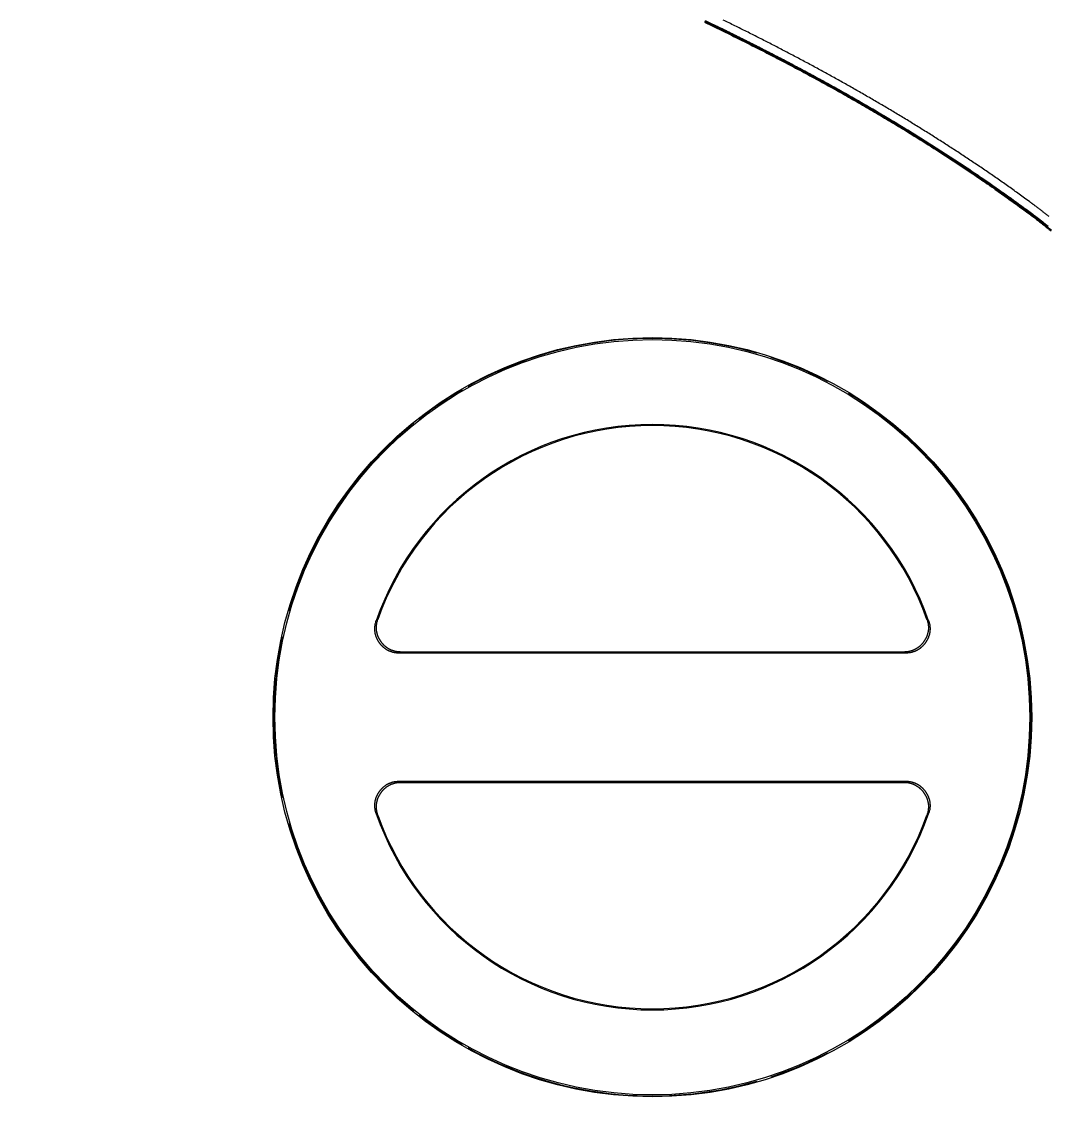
# Model space of a CAD drawing. Extents: x 956 to 1028, y 499 to 635.
# Drawn here: x 1002.96 to 1004.22, y 513.612 to 514.967 of the extents above; entities that cross this region are included whole.
import ezdxf

# ---------------------------------------------------------------- set-up
doc = ezdxf.new("R2010")
doc.units = 0
doc.header["$MEASUREMENT"] = 0
doc.layers.add('1', color=4, linetype='Continuous')
doc.layers.add('DIM', color=3, linetype='Continuous')

# ---------------------------------------------------------------- blocks, each defined once
blk = doc.blocks.new('1486201(2016_HS CONTROLS')
at = {"layer": '1', "linetype": 'Continuous'}
for p, q in [((-9.0555, 0.6247), (-9.0561, 0.6238)), ((-9.0548, 0.6256), (-9.0555, 0.6247)), ((-9.2014, 0.0797), (-9.8233, 0.0797)), ((-9.2034, 0.0811), (-9.8213, 0.0811)), ((-9.8233, -0.0775), (-9.2014, -0.0775)), ((-9.8213, -0.0789), (-9.2034, -0.0789))]:
    blk.add_line(p, q, dxfattribs=at)
for points in [[(-9.0489, 0.6337), (-9.0553, 0.6384, 0.00103), (-9.0618, 0.6431, 0.001035), (-9.0682, 0.6477, 0.00103), (-9.0747, 0.6523, 0.001014), (-9.0812, 0.6569, 0.001003), (-9.0878, 0.6615, 0.000993), (-9.0943, 0.666, 0.000983), (-9.1009, 0.6705, 0.000971), (-9.1075, 0.675, 0.000962), (-9.1141, 0.6795, 0.000951), (-9.1207, 0.6839, 0.00094), (-9.1273, 0.6883, 0.000928), (-9.134, 0.6927, 0.000918), (-9.1407, 0.6971, 0.000907), (-9.1473, 0.7014, 0.000899), (-9.154, 0.7057, 0.000892), (-9.1608, 0.71, 0.000885), (-9.1675, 0.7143, 0.000876), (-9.1742, 0.7185, 0.000869), (-9.181, 0.7227, 0.000861), (-9.1878, 0.7269, 0.000854), (-9.1945, 0.7311, 0.000846), (-9.2013, 0.7352, 0.000839), (-9.2082, 0.7394, 0.000831), (-9.215, 0.7435, 0.000823), (-9.2218, 0.7475, 0.000815), (-9.2287, 0.7516, 0.000808), (-9.2356, 0.7556, 0.0008), (-9.2424, 0.7596, 0.000793), (-9.2493, 0.7636, 0.000785), (-9.2562, 0.7676, 0.000778), (-9.2632, 0.7715, 0.00077), (-9.2701, 0.7755, 0.000763), (-9.277, 0.7794, 0.000755), (-9.284, 0.7833, 0.000748), (-9.291, 0.7871, 0.000739), (-9.2979, 0.791, 0.00073), (-9.3049, 0.7948, 0.000716), (-9.3119, 0.7986, 0.000709), (-9.3189, 0.8024, 0.000706), (-9.326, 0.8061, 0.000703), (-9.333, 0.8099, 0.000699), (-9.34, 0.8136, 0.000695), (-9.3471, 0.8173, 0.000691), (-9.3542, 0.821, 0.000687), (-9.3612, 0.8247, 0.000683), (-9.3683, 0.8283, 0.000679), (-9.3754, 0.8319, 0.000675), (-9.3825, 0.8355, 0.000671), (-9.3896, 0.8391, 0.000667), (-9.3967, 0.8427, 0.000663), (-9.4039, 0.8462, 0.000659), (-9.411, 0.8498, 0.000655), (-9.4182, 0.8533, 0.000651), (-9.4253, 0.8568, 0.000647)], [(-9.4484, 0.8543), (-9.4382, 0.8494, -0.000886), (-9.4279, 0.8444, -0.000879), (-9.4177, 0.8394, -0.000886), (-9.4075, 0.8343, -0.000907), (-9.3973, 0.8293, -0.000923), (-9.3871, 0.8241, -0.000937), (-9.3769, 0.819, -0.00095), (-9.3668, 0.8138, -0.000966), (-9.3567, 0.8085, -0.00098), (-9.3466, 0.8033, -0.000996), (-9.3365, 0.7979, -0.00101), (-9.3264, 0.7926, -0.001026), (-9.3164, 0.7872, -0.00104), (-9.3064, 0.7817, -0.001056), (-9.2964, 0.7762, -0.001071), (-9.2864, 0.7707, -0.001087), (-9.2765, 0.7651, -0.001101), (-9.2666, 0.7595, -0.001117), (-9.2567, 0.7539, -0.001132), (-9.2468, 0.7482, -0.001148), (-9.237, 0.7424, -0.001162), (-9.2272, 0.7366, -0.001178), (-9.2174, 0.7308, -0.001193), (-9.2077, 0.7249, -0.001212), (-9.198, 0.7189, -0.001223), (-9.1883, 0.7129, -0.001232), (-9.1786, 0.7069, -0.001258), (-9.169, 0.7008, -0.001302), (-9.1594, 0.6947, -0.001277), (-9.1498, 0.6885, -0.001203), (-9.1404, 0.6823, -0.001349), (-9.1308, 0.676, -0.001641), (-9.121, 0.6694, -0.001247), (-9.1119, 0.6633, -0.000402), (-9.1037, 0.6577, -0.001808), (-9.0932, 0.6503, -0.00318), (-9.0771, 0.6389, -0.001559), (-9.0561, 0.6238, -0.000822)], [(-9.0555, 0.6247), (-9.0647, 0.6314, 0.001433), (-9.074, 0.638, 0.00144), (-9.0833, 0.6446, 0.001433), (-9.0926, 0.6512, 0.001411), (-9.102, 0.6577, 0.001394), (-9.1113, 0.6641, 0.001379), (-9.1208, 0.6705, 0.001365), (-9.1302, 0.6768, 0.001348), (-9.1397, 0.6831, 0.001334), (-9.1493, 0.6893, 0.001317), (-9.1589, 0.6955, 0.001303), (-9.1684, 0.7017, 0.001286), (-9.1781, 0.7078, 0.001272), (-9.1877, 0.7138, 0.001255), (-9.1974, 0.7198, 0.001241), (-9.2072, 0.7257, 0.001224), (-9.2169, 0.7316, 0.00121), (-9.2267, 0.7375, 0.001193), (-9.2365, 0.7433, 0.001179), (-9.2463, 0.749, 0.001163), (-9.2562, 0.7547, 0.001148), (-9.2661, 0.7604, 0.001131), (-9.276, 0.766, 0.001117), (-9.286, 0.7716, 0.001103), (-9.2959, 0.7771, 0.001086), (-9.3059, 0.7826, 0.001064), (-9.3159, 0.788, 0.001058), (-9.326, 0.7935, 0.001062), (-9.336, 0.7988, 0.00102), (-9.3461, 0.8041, 0.000942), (-9.3561, 0.8094, 0.001019), (-9.3663, 0.8147, 0.001183), (-9.3768, 0.82, 0.000897), (-9.3866, 0.825, 0.000333), (-9.3956, 0.8295, 0.001217), (-9.407, 0.8352, 0.00203), (-9.4248, 0.8439, 0.000989), (-9.448, 0.8552, 0.000528)], [(-9.4475, 0.8563), (-9.4392, 0.8523, -0.000719), (-9.4309, 0.8483, -0.000721), (-9.4226, 0.8443, -0.000727), (-9.4144, 0.8403, -0.000735), (-9.4062, 0.8362, -0.000741), (-9.3981, 0.8321, -0.000746), (-9.3899, 0.828, -0.000749), (-9.3818, 0.8239, -0.000752), (-9.3737, 0.8198, -0.000757), (-9.3656, 0.8156, -0.000766), (-9.3575, 0.8114, -0.000774), (-9.3494, 0.8072, -0.000785), (-9.3413, 0.803, -0.000794), (-9.3333, 0.7987, -0.000805), (-9.3252, 0.7944, -0.000814), (-9.3172, 0.7901, -0.000824), (-9.3092, 0.7857, -0.000834), (-9.3012, 0.7814, -0.000844), (-9.2932, 0.777, -0.000854), (-9.2852, 0.7725, -0.000864), (-9.2773, 0.7681, -0.000873), (-9.2693, 0.7636, -0.000884), (-9.2614, 0.7591, -0.000894), (-9.2535, 0.7545, -0.000904), (-9.2456, 0.75, -0.000914), (-9.2377, 0.7454, -0.000925), (-9.2299, 0.7407, -0.000934), (-9.222, 0.7361, -0.000945), (-9.2142, 0.7314, -0.000955), (-9.2064, 0.7267, -0.000966), (-9.1986, 0.7219, -0.000975), (-9.1909, 0.7171, -0.000985), (-9.1831, 0.7123, -0.000996), (-9.1754, 0.7075, -0.001009), (-9.1677, 0.7026, -0.001016), (-9.16, 0.6977, -0.00102), (-9.1524, 0.6928, -0.001039), (-9.1447, 0.6878, -0.001073), (-9.1371, 0.6828, -0.001051), (-9.1295, 0.6778, -0.000988), (-9.122, 0.6728, -0.001105), (-9.1144, 0.6676, -0.001339), (-9.1066, 0.6623, -0.001017), (-9.0993, 0.6573, -0.000332), (-9.0928, 0.6528, -0.001468), (-9.0844, 0.6469, -0.002573), (-9.0715, 0.6377, -0.001261), (-9.0548, 0.6256, -0.000666)], [(-9.0561, 0.6238), (-9.0512, 0.6203, -0.001943), (-9.0464, 0.6166, -0.001943), (-9.0416, 0.613, -0.001943), (-9.0368, 0.6093, -0.001941), (-9.0321, 0.6055, -0.001941), (-9.0274, 0.6018, -0.00194), (-9.0227, 0.5979, -0.001939)], [(-9.0222, 0.5988, 0.001796), (-9.0268, 0.6025, 0.000616), (-9.0309, 0.6059, 0.002534), (-9.0362, 0.6101, 0.004364), (-9.0446, 0.6164, 0.002134), (-9.0555, 0.6247, 0.001131)], [(-9.0548, 0.6256), (-9.0541, 0.6252, -0.000262), (-9.0535, 0.6247, -0.000262), (-9.0528, 0.6242, -0.000262), (-9.0522, 0.6237, -0.000262), (-9.0515, 0.6232, -0.000262), (-9.0508, 0.6227, -0.000262), (-9.0502, 0.6223, -0.000262), (-9.0495, 0.6218, -0.000262), (-9.0489, 0.6213, -0.000262), (-9.0482, 0.6208, -0.000262), (-9.0476, 0.6203, -0.000262), (-9.0469, 0.6198, -0.000262), (-9.0463, 0.6193, -0.000262), (-9.0456, 0.6188, -0.000262), (-9.045, 0.6183, -0.000262), (-9.0443, 0.6178, -0.000262), (-9.0437, 0.6173, -0.000262), (-9.043, 0.6169, -0.000262), (-9.0424, 0.6164, -0.000262), (-9.0417, 0.6159, -0.000262), (-9.0411, 0.6154, -0.000262), (-9.0404, 0.6149, -0.000262), (-9.0398, 0.6144, -0.000262), (-9.0391, 0.6139, -0.000262), (-9.0385, 0.6134, -0.000262), (-9.0378, 0.6129, -0.000262), (-9.0372, 0.6124, -0.000262), (-9.0366, 0.6119, -0.000262), (-9.0359, 0.6114, -0.000262), (-9.0353, 0.6109, -0.000262), (-9.0346, 0.6104, -0.000262), (-9.034, 0.6099, -0.000262), (-9.0333, 0.6094, -0.000262), (-9.0327, 0.6088, -0.000262), (-9.0321, 0.6083, -0.000262), (-9.0314, 0.6078, -0.000262), (-9.0308, 0.6073, -0.000262), (-9.0301, 0.6068, -0.000262), (-9.0295, 0.6063, -0.000262), (-9.0289, 0.6058, -0.000262), (-9.0282, 0.6053, -0.000262), (-9.0276, 0.6048, -0.000262), (-9.027, 0.6043, -0.000262), (-9.0263, 0.6038, -0.000262)], [(-9.0252, 0.6157, 0.000628), (-9.0268, 0.6169, 0.000624), (-9.0283, 0.6181, 0.00063), (-9.0299, 0.6194, 0.000643), (-9.0315, 0.6206, 0.000624), (-9.033, 0.6218, 0.000583), (-9.0346, 0.623, 0.000644), (-9.0362, 0.6242, 0.000767), (-9.0378, 0.6254, 0.000582), (-9.0393, 0.6266, 0.0002), (-9.0407, 0.6277, 0.000822), (-9.0425, 0.629, 0.001414), (-9.0453, 0.631, 0.000692), (-9.0489, 0.6337, 0.000367)], [(-9.8233, 0.0797), (-9.8243, 0.0798, -0.007627), (-9.8253, 0.0798, -0.007791), (-9.8263, 0.0799, -0.007887), (-9.8272, 0.08, -0.007909), (-9.8282, 0.0801, -0.007956), (-9.8291, 0.0803, -0.007999), (-9.8301, 0.0805, -0.008043), (-9.831, 0.0807, -0.008069), (-9.8319, 0.081, -0.008099), (-9.8328, 0.0813, -0.008116), (-9.8337, 0.0816, -0.008135), (-9.8346, 0.0819, -0.008141), (-9.8355, 0.0823, -0.008148), (-9.8363, 0.0827, -0.008143), (-9.8372, 0.0831, -0.008138), (-9.838, 0.0835, -0.008124), (-9.8388, 0.084, -0.008107), (-9.8396, 0.0845, -0.008083), (-9.8403, 0.085, -0.008056), (-9.8411, 0.0856, -0.008025), (-9.8418, 0.0862, -0.007986), (-9.8426, 0.0868, -0.007942), (-9.8433, 0.0874, -0.007856), (-9.844, 0.0881, -0.007736), (-9.8446, 0.0887, -0.007639), (-9.8453, 0.0894, -0.007555), (-9.8459, 0.0901, -0.007492), (-9.8465, 0.0909, -0.007441), (-9.8471, 0.0916, -0.007409), (-9.8477, 0.0924, -0.007392), (-9.8482, 0.0932, -0.007392), (-9.8488, 0.094, -0.007409), (-9.8492, 0.0948, -0.007441), (-9.8497, 0.0957, -0.007492), (-9.8502, 0.0965, -0.007555), (-9.8506, 0.0974, -0.00764), (-9.851, 0.0982, -0.007736), (-9.8513, 0.0991, -0.007855), (-9.8517, 0.1, -0.007942), (-9.852, 0.1009, -0.007988), (-9.8522, 0.1018, -0.008025), (-9.8525, 0.1027, -0.008052), (-9.8527, 0.1036, -0.008085), (-9.8529, 0.1045, -0.008123), (-9.853, 0.1054, -0.00812), (-9.8531, 0.1064, -0.008083), (-9.8532, 0.1073, -0.00816), (-9.8533, 0.1082, -0.008333), (-9.8533, 0.1092, -0.008085), (-9.8533, 0.1101, -0.007531), (-9.8533, 0.1111, -0.008314), (-9.8532, 0.112, -0.009918), (-9.8531, 0.113, -0.007453), (-9.853, 0.1139, -0.002454), (-9.8529, 0.1147, -0.01054), (-9.8527, 0.1158, -0.017981), (-9.8522, 0.1175, -0.008595), (-9.8516, 0.1196, -0.00448)], [(-9.8496, 0.1212), (-9.8496, 0.1212, 0.000015), (-9.8497, 0.1211, 0.000014), (-9.8497, 0.1211, 0.000015), (-9.8498, 0.121, 0.000015), (-9.8498, 0.121, 0.000015), (-9.8499, 0.121, 0.000015), (-9.8499, 0.1209, 0.000015), (-9.85, 0.1209, 0.000015), (-9.85, 0.1208, 0.000015), (-9.8501, 0.1208, 0.000015), (-9.8501, 0.1208, 0.000015), (-9.8502, 0.1207, 0.000016), (-9.8502, 0.1207, 0.000016), (-9.8503, 0.1206, 0.000016), (-9.8503, 0.1206, 0.000016), (-9.8504, 0.1206, 0.000016), (-9.8504, 0.1205, 0.000016), (-9.8505, 0.1205, 0.000016), (-9.8505, 0.1205, 0.000016), (-9.8506, 0.1204, 0.000016), (-9.8506, 0.1204, 0.000017), (-9.8507, 0.1203, 0.000017), (-9.8507, 0.1203, 0.000017), (-9.8508, 0.1203, 0.000017), (-9.8508, 0.1202, 0.000017), (-9.8509, 0.1202, 0.000017), (-9.8509, 0.1201, 0.000017), (-9.851, 0.1201, 0.000018), (-9.851, 0.1201, 0.000017), (-9.8511, 0.12, 0.000016), (-9.8511, 0.12, 0.000018), (-9.8512, 0.1199, 0.000022), (-9.8513, 0.1199, 0.000017), (-9.8513, 0.1199, 0.000005), (-9.8513, 0.1198, 0.000024), (-9.8514, 0.1198, 0.000041), (-9.8515, 0.1197, 0.00002), (-9.8516, 0.1196, 0.000011)], [(-9.8213, 0.0811), (-9.8223, 0.0812, -0.007646), (-9.8233, 0.0812, -0.007811), (-9.8243, 0.0813, -0.007909), (-9.8253, 0.0814, -0.00793), (-9.8262, 0.0815, -0.007978), (-9.8272, 0.0817, -0.008021), (-9.8281, 0.0819, -0.008066), (-9.8291, 0.0821, -0.008092), (-9.83, 0.0824, -0.008123), (-9.8309, 0.0827, -0.00814), (-9.8318, 0.083, -0.008159), (-9.8327, 0.0833, -0.008166), (-9.8335, 0.0837, -0.008173), (-9.8344, 0.0841, -0.008169), (-9.8352, 0.0845, -0.008163), (-9.836, 0.085, -0.008149), (-9.8369, 0.0854, -0.008133), (-9.8376, 0.0859, -0.008109), (-9.8384, 0.0865, -0.008082), (-9.8392, 0.087, -0.008051), (-9.8399, 0.0876, -0.008012), (-9.8407, 0.0882, -0.007968), (-9.8414, 0.0888, -0.00788), (-9.8421, 0.0895, -0.007759), (-9.8427, 0.0902, -0.007662), (-9.8434, 0.0909, -0.007577), (-9.844, 0.0916, -0.007513), (-9.8446, 0.0923, -0.007462), (-9.8452, 0.0931, -0.00743), (-9.8458, 0.0939, -0.007413), (-9.8463, 0.0947, -0.007413), (-9.8468, 0.0955, -0.00743), (-9.8473, 0.0963, -0.007462), (-9.8478, 0.0971, -0.007513), (-9.8482, 0.098, -0.007578), (-9.8486, 0.0989, -0.007662), (-9.849, 0.0997, -0.007759), (-9.8494, 0.1006, -0.00788), (-9.8497, 0.1015, -0.007968), (-9.85, 0.1024, -0.008013), (-9.8503, 0.1033, -0.008051), (-9.8505, 0.1042, -0.008077), (-9.8507, 0.1051, -0.00811), (-9.8509, 0.106, -0.008149), (-9.8511, 0.107, -0.008145), (-9.8512, 0.1079, -0.008108), (-9.8513, 0.1088, -0.008185), (-9.8513, 0.1098, -0.008359), (-9.8514, 0.1107, -0.00811), (-9.8514, 0.1117, -0.007554), (-9.8513, 0.1126, -0.008339), (-9.8513, 0.1136, -0.009949), (-9.8511, 0.1145, -0.007475), (-9.851, 0.1155, -0.002461), (-9.8509, 0.1163, -0.010573), (-9.8507, 0.1174, -0.018036), (-9.8502, 0.119, -0.00862), (-9.8496, 0.1212, -0.004493)], [(-9.1751, 0.1212), (-9.1748, 0.1202, -0.00765), (-9.1745, 0.1193, -0.007815), (-9.1743, 0.1183, -0.007913), (-9.174, 0.1174, -0.007934), (-9.1738, 0.1164, -0.007981), (-9.1737, 0.1155, -0.008025), (-9.1736, 0.1145, -0.008069), (-9.1735, 0.1136, -0.008095), (-9.1734, 0.1126, -0.008126), (-9.1734, 0.1117, -0.008143), (-9.1734, 0.1107, -0.008162), (-9.1734, 0.1098, -0.008168), (-9.1734, 0.1088, -0.008174), (-9.1735, 0.1079, -0.00817), (-9.1736, 0.107, -0.008165), (-9.1738, 0.106, -0.008151), (-9.174, 0.1051, -0.008134), (-9.1742, 0.1042, -0.00811), (-9.1744, 0.1033, -0.008082), (-9.1747, 0.1024, -0.008051), (-9.175, 0.1015, -0.008012), (-9.1753, 0.1006, -0.007968), (-9.1757, 0.0997, -0.00788), (-9.1761, 0.0989, -0.007759), (-9.1765, 0.098, -0.007662), (-9.1769, 0.0971, -0.007578), (-9.1774, 0.0963, -0.007513), (-9.1779, 0.0955, -0.007462), (-9.1784, 0.0947, -0.00743), (-9.1789, 0.0939, -0.007413), (-9.1795, 0.0931, -0.007413), (-9.1801, 0.0923, -0.00743), (-9.1807, 0.0916, -0.007462), (-9.1813, 0.0909, -0.007513), (-9.182, 0.0902, -0.007578), (-9.1827, 0.0895, -0.007662), (-9.1833, 0.0888, -0.007759), (-9.1841, 0.0882, -0.00788), (-9.1848, 0.0876, -0.007968), (-9.1855, 0.087, -0.008013), (-9.1863, 0.0865, -0.008051), (-9.1871, 0.0859, -0.008077), (-9.1879, 0.0854, -0.00811), (-9.1887, 0.085, -0.008148), (-9.1895, 0.0845, -0.008145), (-9.1903, 0.0841, -0.008108), (-9.1912, 0.0837, -0.008185), (-9.192, 0.0833, -0.008358), (-9.1929, 0.083, -0.008109), (-9.1938, 0.0827, -0.007554), (-9.1947, 0.0824, -0.008338), (-9.1956, 0.0821, -0.009948), (-9.1966, 0.0819, -0.007474), (-9.1975, 0.0817, -0.002461), (-9.1983, 0.0815, -0.010571), (-9.1994, 0.0814, -0.018033), (-9.2011, 0.0813, -0.008619), (-9.2034, 0.0811, -0.004492)], [(-9.1731, 0.1196), (-9.1728, 0.1187, -0.007625), (-9.1725, 0.1177, -0.007789), (-9.1723, 0.1168, -0.007885), (-9.172, 0.1158, -0.007907), (-9.1718, 0.1149, -0.007954), (-9.1717, 0.1139, -0.007997), (-9.1716, 0.113, -0.008041), (-9.1715, 0.112, -0.008067), (-9.1714, 0.1111, -0.008098), (-9.1714, 0.1101, -0.008115), (-9.1714, 0.1092, -0.008134), (-9.1714, 0.1082, -0.00814), (-9.1715, 0.1073, -0.008147), (-9.1716, 0.1064, -0.008142), (-9.1717, 0.1054, -0.008137), (-9.1718, 0.1045, -0.008123), (-9.172, 0.1036, -0.008106), (-9.1722, 0.1027, -0.008083), (-9.1725, 0.1018, -0.008056), (-9.1727, 0.1009, -0.008025), (-9.1731, 0.1, -0.007986), (-9.1734, 0.0991, -0.007942), (-9.1737, 0.0982, -0.007856), (-9.1741, 0.0974, -0.007736), (-9.1745, 0.0965, -0.007639), (-9.175, 0.0957, -0.007555), (-9.1755, 0.0948, -0.007492), (-9.176, 0.094, -0.007441), (-9.1765, 0.0932, -0.007409), (-9.177, 0.0924, -0.007392), (-9.1776, 0.0916, -0.007392), (-9.1782, 0.0909, -0.007409), (-9.1788, 0.0901, -0.007441), (-9.1794, 0.0894, -0.007492), (-9.1801, 0.0887, -0.007555), (-9.1807, 0.0881, -0.00764), (-9.1814, 0.0874, -0.007736), (-9.1821, 0.0868, -0.007855), (-9.1829, 0.0862, -0.007942), (-9.1836, 0.0856, -0.007987), (-9.1844, 0.085, -0.008025), (-9.1851, 0.0845, -0.008052), (-9.1859, 0.084, -0.008084), (-9.1867, 0.0835, -0.008123), (-9.1876, 0.0831, -0.008119), (-9.1884, 0.0827, -0.008083), (-9.1892, 0.0823, -0.008159), (-9.1901, 0.0819, -0.008333), (-9.191, 0.0816, -0.008084), (-9.1919, 0.0813, -0.007531), (-9.1928, 0.081, -0.008314), (-9.1937, 0.0807, -0.009919), (-9.1947, 0.0805, -0.007453), (-9.1956, 0.0803, -0.002454), (-9.1964, 0.0801, -0.010541), (-9.1975, 0.08, -0.017983), (-9.1992, 0.0799, -0.008596), (-9.2014, 0.0797, -0.004481)], [(-9.1731, 0.1196), (-9.1732, 0.1197, 0.000013), (-9.1732, 0.1197, 0.000013), (-9.1733, 0.1197, 0.000013), (-9.1733, 0.1198, 0.000013), (-9.1734, 0.1198, 0.000014), (-9.1734, 0.1199, 0.000014), (-9.1735, 0.1199, 0.000014), (-9.1735, 0.1199, 0.000014), (-9.1736, 0.12, 0.000015), (-9.1736, 0.12, 0.000015), (-9.1737, 0.1201, 0.000015), (-9.1737, 0.1201, 0.000015), (-9.1738, 0.1201, 0.000016), (-9.1738, 0.1202, 0.000016), (-9.1739, 0.1202, 0.000016), (-9.1739, 0.1203, 0.000017), (-9.174, 0.1203, 0.000017), (-9.174, 0.1203, 0.000017), (-9.1741, 0.1204, 0.000017), (-9.1741, 0.1204, 0.000018), (-9.1742, 0.1205, 0.000018), (-9.1742, 0.1205, 0.000018), (-9.1743, 0.1205, 0.000018), (-9.1743, 0.1206, 0.000019), (-9.1744, 0.1206, 0.000019), (-9.1744, 0.1206, 0.000019), (-9.1745, 0.1207, 0.00002), (-9.1745, 0.1207, 0.00002), (-9.1746, 0.1208, 0.00002), (-9.1746, 0.1208, 0.000019), (-9.1747, 0.1208, 0.000021), (-9.1747, 0.1209, 0.000026), (-9.1748, 0.1209, 0.00002), (-9.1748, 0.121, 0.000006), (-9.1749, 0.121, 0.000028), (-9.1749, 0.121, 0.00005), (-9.175, 0.1211, 0.000025), (-9.1751, 0.1212, 0.000013)], [(-9.8213, 0.0811), (-9.8214, 0.0811, 0.000034), (-9.8214, 0.0811, 0.000034), (-9.8215, 0.081, 0.000034), (-9.8215, 0.081, 0.000033), (-9.8216, 0.081, 0.000033), (-9.8216, 0.0809, 0.000032), (-9.8217, 0.0809, 0.000032), (-9.8217, 0.0809, 0.000031), (-9.8218, 0.0808, 0.000031), (-9.8218, 0.0808, 0.00003), (-9.8219, 0.0808, 0.00003), (-9.8219, 0.0807, 0.000029), (-9.822, 0.0807, 0.000029), (-9.822, 0.0807, 0.000028), (-9.8221, 0.0806, 0.000028), (-9.8221, 0.0806, 0.000027), (-9.8222, 0.0805, 0.000027), (-9.8222, 0.0805, 0.000026), (-9.8223, 0.0805, 0.000026), (-9.8223, 0.0804, 0.000025), (-9.8224, 0.0804, 0.000025), (-9.8224, 0.0804, 0.000024), (-9.8224, 0.0803, 0.000024), (-9.8225, 0.0803, 0.000023), (-9.8225, 0.0803, 0.000023), (-9.8226, 0.0802, 0.000022), (-9.8226, 0.0802, 0.000022), (-9.8227, 0.0802, 0.000022), (-9.8227, 0.0801, 0.000021), (-9.8228, 0.0801, 0.000019), (-9.8228, 0.0801, 0.00002), (-9.8229, 0.08, 0.000023), (-9.8229, 0.08, 0.000017), (-9.823, 0.08, 0.000007), (-9.823, 0.0799, 0.000023), (-9.8231, 0.0799, 0.000037), (-9.8232, 0.0798, 0.000018), (-9.8233, 0.0797, 0.00001)], [(-9.2014, 0.0797), (-9.2015, 0.0798, 0.00001), (-9.2015, 0.0798, 0.000009), (-9.2016, 0.0798, 0.00001), (-9.2016, 0.0799, 0.00001), (-9.2017, 0.0799, 0.000011), (-9.2017, 0.08, 0.000011), (-9.2018, 0.08, 0.000012), (-9.2018, 0.08, 0.000012), (-9.2019, 0.0801, 0.000013), (-9.2019, 0.0801, 0.000013), (-9.202, 0.0801, 0.000014), (-9.202, 0.0802, 0.000014), (-9.2021, 0.0802, 0.000015), (-9.2021, 0.0802, 0.000015), (-9.2022, 0.0803, 0.000016), (-9.2022, 0.0803, 0.000016), (-9.2023, 0.0803, 0.000017), (-9.2023, 0.0804, 0.000017), (-9.2024, 0.0804, 0.000018), (-9.2024, 0.0804, 0.000018), (-9.2025, 0.0805, 0.000019), (-9.2025, 0.0805, 0.000019), (-9.2026, 0.0805, 0.00002), (-9.2026, 0.0806, 0.000021), (-9.2027, 0.0806, 0.000021), (-9.2027, 0.0807, 0.000021), (-9.2028, 0.0807, 0.000022), (-9.2028, 0.0807, 0.000023), (-9.2028, 0.0808, 0.000023), (-9.2029, 0.0808, 0.000022), (-9.2029, 0.0808, 0.000025), (-9.203, 0.0809, 0.00003), (-9.203, 0.0809, 0.000023), (-9.2031, 0.0809, 0.000007), (-9.2031, 0.081, 0.000034), (-9.2032, 0.081, 0.000061), (-9.2033, 0.0811, 0.00003), (-9.2034, 0.0811, 0.000016)], [(-9.8516, -0.1173), (-9.8519, -0.1164, -0.007628), (-9.8522, -0.1154, -0.007792), (-9.8525, -0.1145, -0.007888), (-9.8527, -0.1135, -0.00791), (-9.8529, -0.1126, -0.007956), (-9.853, -0.1116, -0.008), (-9.8531, -0.1107, -0.008044), (-9.8532, -0.1097, -0.00807), (-9.8533, -0.1088, -0.0081), (-9.8533, -0.1078, -0.008117), (-9.8533, -0.1069, -0.008135), (-9.8533, -0.106, -0.008141), (-9.8532, -0.105, -0.008148), (-9.8531, -0.1041, -0.008143), (-9.853, -0.1032, -0.008138), (-9.8529, -0.1022, -0.008124), (-9.8527, -0.1013, -0.008107), (-9.8525, -0.1004, -0.008083), (-9.8522, -0.0995, -0.008056), (-9.852, -0.0986, -0.008025), (-9.8517, -0.0977, -0.007986), (-9.8513, -0.0968, -0.007942), (-9.851, -0.0959, -0.007856), (-9.8506, -0.0951, -0.007736), (-9.8502, -0.0942, -0.007639), (-9.8497, -0.0934, -0.007555), (-9.8492, -0.0925, -0.007492), (-9.8488, -0.0917, -0.007441), (-9.8482, -0.0909, -0.007409), (-9.8477, -0.0901, -0.007392), (-9.8471, -0.0894, -0.007392), (-9.8465, -0.0886, -0.007409), (-9.8459, -0.0879, -0.007441), (-9.8453, -0.0871, -0.007492), (-9.8446, -0.0865, -0.007555), (-9.844, -0.0858, -0.00764), (-9.8433, -0.0851, -0.007736), (-9.8426, -0.0845, -0.007855), (-9.8418, -0.0839, -0.007942), (-9.8411, -0.0833, -0.007987), (-9.8403, -0.0828, -0.008025), (-9.8396, -0.0822, -0.008051), (-9.8388, -0.0817, -0.008084), (-9.838, -0.0813, -0.008122), (-9.8372, -0.0808, -0.008119), (-9.8363, -0.0804, -0.008082), (-9.8355, -0.08, -0.008158), (-9.8346, -0.0796, -0.008332), (-9.8337, -0.0793, -0.008083), (-9.8328, -0.079, -0.00753), (-9.8319, -0.0787, -0.008312), (-9.831, -0.0784, -0.009916), (-9.8301, -0.0782, -0.007451), (-9.8291, -0.078, -0.002454), (-9.8283, -0.0779, -0.010538), (-9.8272, -0.0777, -0.017976), (-9.8255, -0.0776, -0.008593), (-9.8233, -0.0775, -0.004479)], [(-9.8496, -0.1189), (-9.8499, -0.118, -0.007647), (-9.8502, -0.117, -0.007812), (-9.8504, -0.1161, -0.007909), (-9.8507, -0.1151, -0.007931), (-9.8509, -0.1141, -0.007978), (-9.851, -0.1132, -0.008022), (-9.8512, -0.1122, -0.008067), (-9.8513, -0.1113, -0.008093), (-9.8513, -0.1103, -0.008124), (-9.8514, -0.1094, -0.008141), (-9.8514, -0.1084, -0.00816), (-9.8513, -0.1075, -0.008166), (-9.8513, -0.1066, -0.008173), (-9.8512, -0.1056, -0.008169), (-9.8511, -0.1047, -0.008164), (-9.8509, -0.1038, -0.00815), (-9.8507, -0.1028, -0.008133), (-9.8505, -0.1019, -0.008109), (-9.8503, -0.101, -0.008082), (-9.85, -0.1001, -0.008051), (-9.8497, -0.0992, -0.008012), (-9.8494, -0.0983, -0.007968), (-9.849, -0.0974, -0.00788), (-9.8486, -0.0966, -0.007759), (-9.8482, -0.0957, -0.007662), (-9.8478, -0.0949, -0.007578), (-9.8473, -0.094, -0.007513), (-9.8468, -0.0932, -0.007462), (-9.8463, -0.0924, -0.00743), (-9.8458, -0.0916, -0.007413), (-9.8452, -0.0908, -0.007413), (-9.8446, -0.0901, -0.00743), (-9.844, -0.0893, -0.007462), (-9.8434, -0.0886, -0.007513), (-9.8427, -0.0879, -0.007578), (-9.8421, -0.0872, -0.007662), (-9.8414, -0.0866, -0.007759), (-9.8407, -0.0859, -0.00788), (-9.8399, -0.0853, -0.007968), (-9.8392, -0.0847, -0.008013), (-9.8384, -0.0842, -0.008051), (-9.8376, -0.0837, -0.008078), (-9.8369, -0.0832, -0.00811), (-9.836, -0.0827, -0.008149), (-9.8352, -0.0822, -0.008146), (-9.8344, -0.0818, -0.008109), (-9.8335, -0.0814, -0.008186), (-9.8327, -0.081, -0.00836), (-9.8318, -0.0807, -0.00811), (-9.8309, -0.0804, -0.007555), (-9.83, -0.0801, -0.00834), (-9.8291, -0.0798, -0.00995), (-9.8281, -0.0796, -0.007476), (-9.8272, -0.0794, -0.002461), (-9.8264, -0.0792, -0.010573), (-9.8253, -0.0791, -0.018036), (-9.8236, -0.079, -0.008621), (-9.8213, -0.0789, -0.004493)], [(-9.8233, -0.0775), (-9.8232, -0.0775, 0.000027), (-9.8232, -0.0775, 0.000027), (-9.8231, -0.0776, 0.000027), (-9.8231, -0.0776, 0.000027), (-9.823, -0.0776, 0.000027), (-9.823, -0.0777, 0.000027), (-9.8229, -0.0777, 0.000027), (-9.8229, -0.0777, 0.000027), (-9.8228, -0.0778, 0.000027), (-9.8228, -0.0778, 0.000027), (-9.8227, -0.0778, 0.000027), (-9.8227, -0.0779, 0.000027), (-9.8226, -0.0779, 0.000027), (-9.8226, -0.078, 0.000027), (-9.8225, -0.078, 0.000027), (-9.8225, -0.078, 0.000027), (-9.8224, -0.0781, 0.000027), (-9.8224, -0.0781, 0.000027), (-9.8224, -0.0781, 0.000027), (-9.8223, -0.0782, 0.000027), (-9.8223, -0.0782, 0.000027), (-9.8222, -0.0782, 0.000027), (-9.8222, -0.0783, 0.000027), (-9.8221, -0.0783, 0.000027), (-9.8221, -0.0783, 0.000026), (-9.822, -0.0784, 0.000026), (-9.822, -0.0784, 0.000026), (-9.8219, -0.0784, 0.000027), (-9.8219, -0.0785, 0.000026), (-9.8218, -0.0785, 0.000024), (-9.8218, -0.0785, 0.000027), (-9.8217, -0.0786, 0.000032), (-9.8217, -0.0786, 0.000024), (-9.8216, -0.0786, 0.000008), (-9.8216, -0.0787, 0.000034), (-9.8215, -0.0787, 0.000058), (-9.8214, -0.0788, 0.000029), (-9.8213, -0.0789, 0.000015)], [(-9.2034, -0.0789), (-9.2033, -0.0788, 0.00002), (-9.2033, -0.0788, 0.00002), (-9.2032, -0.0788, 0.00002), (-9.2032, -0.0787, 0.00002), (-9.2031, -0.0787, 0.00002), (-9.2031, -0.0786, 0.00002), (-9.203, -0.0786, 0.00002), (-9.203, -0.0786, 0.00002), (-9.2029, -0.0785, 0.00002), (-9.2029, -0.0785, 0.00002), (-9.2028, -0.0785, 0.00002), (-9.2028, -0.0784, 0.00002), (-9.2028, -0.0784, 0.00002), (-9.2027, -0.0784, 0.00002), (-9.2027, -0.0783, 0.00002), (-9.2026, -0.0783, 0.00002), (-9.2026, -0.0783, 0.00002), (-9.2025, -0.0782, 0.00002), (-9.2025, -0.0782, 0.00002), (-9.2024, -0.0782, 0.00002), (-9.2024, -0.0781, 0.00002), (-9.2023, -0.0781, 0.00002), (-9.2023, -0.0781, 0.00002), (-9.2022, -0.078, 0.00002), (-9.2022, -0.078, 0.00002), (-9.2021, -0.078, 0.00002), (-9.2021, -0.0779, 0.000021), (-9.202, -0.0779, 0.000021), (-9.202, -0.0778, 0.00002), (-9.2019, -0.0778, 0.000019), (-9.2019, -0.0778, 0.000021), (-9.2018, -0.0777, 0.000025), (-9.2018, -0.0777, 0.000019), (-9.2017, -0.0777, 0.000007), (-9.2017, -0.0776, 0.000027), (-9.2016, -0.0776, 0.000047), (-9.2015, -0.0775, 0.000023), (-9.2014, -0.0775, 0.000012)], [(-9.2034, -0.0789), (-9.2024, -0.0789, -0.007649), (-9.2014, -0.0789, -0.007814), (-9.2004, -0.079, -0.007911), (-9.1994, -0.0791, -0.007933), (-9.1985, -0.0792, -0.00798), (-9.1975, -0.0794, -0.008023), (-9.1966, -0.0796, -0.008068), (-9.1956, -0.0798, -0.008094), (-9.1947, -0.0801, -0.008125), (-9.1938, -0.0804, -0.008142), (-9.1929, -0.0807, -0.008161), (-9.192, -0.081, -0.008167), (-9.1912, -0.0814, -0.008173), (-9.1903, -0.0818, -0.008169), (-9.1895, -0.0822, -0.008164), (-9.1887, -0.0827, -0.00815), (-9.1879, -0.0832, -0.008133), (-9.1871, -0.0837, -0.008109), (-9.1863, -0.0842, -0.008082), (-9.1855, -0.0847, -0.008051), (-9.1848, -0.0853, -0.008012), (-9.1841, -0.0859, -0.007968), (-9.1833, -0.0866, -0.00788), (-9.1827, -0.0872, -0.007759), (-9.182, -0.0879, -0.007662), (-9.1813, -0.0886, -0.007577), (-9.1807, -0.0893, -0.007513), (-9.1801, -0.0901, -0.007462), (-9.1795, -0.0908, -0.00743), (-9.1789, -0.0916, -0.007413), (-9.1784, -0.0924, -0.007413), (-9.1779, -0.0932, -0.00743), (-9.1774, -0.094, -0.007462), (-9.1769, -0.0949, -0.007513), (-9.1765, -0.0957, -0.007578), (-9.1761, -0.0966, -0.007662), (-9.1757, -0.0974, -0.007759), (-9.1753, -0.0983, -0.00788), (-9.175, -0.0992, -0.007968), (-9.1747, -0.1001, -0.008013), (-9.1744, -0.101, -0.008051), (-9.1742, -0.1019, -0.008078), (-9.174, -0.1028, -0.008111), (-9.1738, -0.1038, -0.00815), (-9.1736, -0.1047, -0.008146), (-9.1735, -0.1056, -0.008109), (-9.1734, -0.1066, -0.008186), (-9.1734, -0.1075, -0.00836), (-9.1734, -0.1084, -0.008111), (-9.1734, -0.1094, -0.007556), (-9.1734, -0.1103, -0.008341), (-9.1735, -0.1113, -0.009951), (-9.1736, -0.1123, -0.007477), (-9.1737, -0.1132, -0.002461), (-9.1738, -0.114, -0.010575), (-9.174, -0.1151, -0.018039), (-9.1745, -0.1168, -0.008622), (-9.1751, -0.1189, -0.004493)], [(-9.2014, -0.0775), (-9.2004, -0.0775, -0.007625), (-9.1994, -0.0775, -0.007789), (-9.1984, -0.0776, -0.007885), (-9.1975, -0.0777, -0.007907), (-9.1965, -0.0778, -0.007954), (-9.1956, -0.078, -0.007997), (-9.1946, -0.0782, -0.008041), (-9.1937, -0.0784, -0.008067), (-9.1928, -0.0787, -0.008097), (-9.1919, -0.079, -0.008115), (-9.191, -0.0793, -0.008133), (-9.1901, -0.0796, -0.00814), (-9.1892, -0.08, -0.008146), (-9.1884, -0.0804, -0.008142), (-9.1876, -0.0808, -0.008137), (-9.1867, -0.0813, -0.008123), (-9.1859, -0.0817, -0.008106), (-9.1851, -0.0822, -0.008082), (-9.1844, -0.0828, -0.008056), (-9.1836, -0.0833, -0.008025), (-9.1829, -0.0839, -0.007986), (-9.1821, -0.0845, -0.007942), (-9.1814, -0.0851, -0.007856), (-9.1807, -0.0858, -0.007736), (-9.1801, -0.0865, -0.007639), (-9.1794, -0.0871, -0.007555), (-9.1788, -0.0879, -0.007492), (-9.1782, -0.0886, -0.007441), (-9.1776, -0.0894, -0.007409), (-9.177, -0.0901, -0.007392), (-9.1765, -0.0909, -0.007392), (-9.176, -0.0917, -0.007409), (-9.1755, -0.0925, -0.007441), (-9.175, -0.0934, -0.007492), (-9.1745, -0.0942, -0.007555), (-9.1741, -0.0951, -0.00764), (-9.1737, -0.0959, -0.007736), (-9.1734, -0.0968, -0.007855), (-9.1731, -0.0977, -0.007942), (-9.1727, -0.0986, -0.007987), (-9.1725, -0.0995, -0.008025), (-9.1722, -0.1004, -0.008051), (-9.172, -0.1013, -0.008084), (-9.1718, -0.1022, -0.008122), (-9.1717, -0.1032, -0.008119), (-9.1716, -0.1041, -0.008082), (-9.1715, -0.105, -0.008159), (-9.1714, -0.106, -0.008332), (-9.1714, -0.1069, -0.008084), (-9.1714, -0.1078, -0.00753), (-9.1714, -0.1088, -0.008313), (-9.1715, -0.1097, -0.009917), (-9.1716, -0.1107, -0.007452), (-9.1717, -0.1116, -0.002454), (-9.1718, -0.1125, -0.01054), (-9.172, -0.1135, -0.01798), (-9.1725, -0.1152, -0.008595), (-9.1731, -0.1173, -0.00448)], [(-9.8516, -0.1173), (-9.8516, -0.1174, 0.000029), (-9.8515, -0.1174, 0.000029), (-9.8515, -0.1175, 0.000029), (-9.8514, -0.1175, 0.000028), (-9.8514, -0.1175, 0.000027), (-9.8513, -0.1176, 0.000027), (-9.8513, -0.1176, 0.000026), (-9.8512, -0.1177, 0.000026), (-9.8511, -0.1177, 0.000025), (-9.8511, -0.1177, 0.000024), (-9.851, -0.1178, 0.000024), (-9.851, -0.1178, 0.000023), (-9.8509, -0.1179, 0.000023), (-9.8509, -0.1179, 0.000022), (-9.8508, -0.1179, 0.000021), (-9.8508, -0.118, 0.000021), (-9.8507, -0.118, 0.00002), (-9.8507, -0.1181, 0.000019), (-9.8506, -0.1181, 0.000019), (-9.8506, -0.1181, 0.000018), (-9.8505, -0.1182, 0.000018), (-9.8505, -0.1182, 0.000017), (-9.8504, -0.1182, 0.000016), (-9.8504, -0.1183, 0.000016), (-9.8503, -0.1183, 0.000015), (-9.8503, -0.1184, 0.000015), (-9.8502, -0.1184, 0.000014), (-9.8502, -0.1184, 0.000014), (-9.8501, -0.1185, 0.000013), (-9.8501, -0.1185, 0.000012), (-9.85, -0.1186, 0.000012), (-9.85, -0.1186, 0.000013), (-9.8499, -0.1186, 0.00001), (-9.8499, -0.1187, 0.000004), (-9.8498, -0.1187, 0.000012), (-9.8498, -0.1188, 0.000018), (-9.8497, -0.1188, 0.000008), (-9.8496, -0.1189, 0.000005)], [(-9.1751, -0.1189), (-9.1751, -0.1189, 0.000015), (-9.175, -0.1188, 0.000015), (-9.175, -0.1188, 0.000015), (-9.1749, -0.1188, 0.000016), (-9.1749, -0.1187, 0.000016), (-9.1748, -0.1187, 0.000016), (-9.1748, -0.1186, 0.000016), (-9.1747, -0.1186, 0.000016), (-9.1747, -0.1186, 0.000017), (-9.1746, -0.1185, 0.000017), (-9.1746, -0.1185, 0.000017), (-9.1745, -0.1184, 0.000017), (-9.1745, -0.1184, 0.000018), (-9.1744, -0.1184, 0.000018), (-9.1744, -0.1183, 0.000018), (-9.1743, -0.1183, 0.000018), (-9.1743, -0.1182, 0.000018), (-9.1742, -0.1182, 0.000019), (-9.1742, -0.1182, 0.000019), (-9.1741, -0.1181, 0.000019), (-9.1741, -0.1181, 0.000019), (-9.174, -0.1181, 0.00002), (-9.174, -0.118, 0.00002), (-9.1739, -0.118, 0.00002), (-9.1739, -0.1179, 0.00002), (-9.1738, -0.1179, 0.00002), (-9.1738, -0.1179, 0.000021), (-9.1737, -0.1178, 0.000021), (-9.1737, -0.1178, 0.000021), (-9.1736, -0.1177, 0.00002), (-9.1736, -0.1177, 0.000022), (-9.1735, -0.1177, 0.000027), (-9.1735, -0.1176, 0.00002), (-9.1734, -0.1176, 0.000007), (-9.1734, -0.1175, 0.000029), (-9.1733, -0.1175, 0.000052), (-9.1732, -0.1174, 0.000025), (-9.1731, -0.1173, 0.000013)]]:
    blk.add_lwpolyline(points, format="xyb", dxfattribs=at)
for radius in [0.4659, 0.4636]:
    blk.add_circle((-9.5124, 0.0011), radius, dxfattribs=at)
for radius, start, end in [(0.4649, 73.9099, 119.1505), (0.4649, 62.3755, 71.7013), (0.4649, 120.1712, 128.0858), (0.4649, 301.2207, 58.7774), (0.4649, 129.1071, 163.7594), (0.3593, 19.2527, 160.7473), (0.358, 19.5966, 160.4033), (0.4649, 167.7267, 180), (0.4649, 180, 192.2605), (0.3593, 199.2527, 340.7473), (0.358, 199.5967, 340.4033), (0.4649, 196.2623, 230.9075), (0.4649, 231.9142, 239.8288), (0.4649, 240.8495, 286.0912), (0.4649, 288.2951, 297.6286)]:
    blk.add_arc((-9.5124, 0.0011), radius, start, end, dxfattribs=at)
blk = doc.blocks.new('2018 HOT SPOT SX')
at = {"layer": '1', "color": 3, "linetype": 'Continuous'}
blk.add_arc((45.618, -0.6491), 4.6694, 13.2862, 166.7138, dxfattribs=at)
at = {"layer": 'DIM'}
blk.add_blockref('1486201(2016_HS CONTROLS', (57.3501, 1.8854), dxfattribs=at)

msp = doc.modelspace()

# ---------------------------------------------------------------- block references
at = {"layer": '1'}
msp.add_blockref('2018 HOT SPOT SX', (955.8964, 512.2273), dxfattribs=at)

doc.saveas('drawing.dxf')
